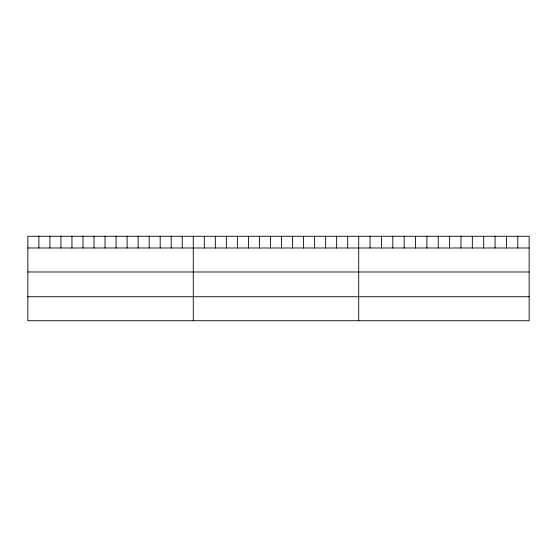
<?xml version="1.0" encoding="UTF-8"?>
<svg xmlns="http://www.w3.org/2000/svg" width="557" height="557" viewBox="0 0 557 557"><rect width="100%" height="100%" fill="white"/><g stroke="black" fill="none" stroke-linecap="round" stroke-linejoin="round"><path stroke-width="0.84" d="M529.15 247.99L529.15 320.728L27.85 320.728L27.85 236.272L529.15 236.272L529.15 247.99L27.85 247.99M27.85 271.99L529.15 271.99M27.85 296.721L529.15 296.721M517.787 236.272L517.787 247.99M506.424 236.272L506.424 247.99M495.062 236.272L495.062 247.99M483.699 236.272L483.699 247.99M472.336 236.272L472.336 247.99M460.973 236.272L460.973 247.99M449.61 236.272L449.61 247.99M438.248 236.272L438.248 247.99M426.885 236.272L426.885 247.99M415.522 236.272L415.522 247.99M404.159 236.272L404.159 247.99M392.796 236.272L392.796 247.99M381.434 236.272L381.434 247.99M370.071 236.272L370.071 247.99M358.708 236.272L358.708 320.728M347.679 236.272L347.679 247.99M336.651 236.272L336.651 247.99M325.622 236.272L325.622 247.99M314.594 236.272L314.594 247.99M303.565 236.272L303.565 247.99M292.536 236.272L292.536 247.99M281.508 236.272L281.508 247.99M270.479 236.272L270.479 247.99M259.451 236.272L259.451 247.99M248.422 236.272L248.422 247.99M237.393 236.272L237.393 247.99M226.365 236.272L226.365 247.99M215.336 236.272L215.336 247.99M204.308 236.272L204.308 247.99M193.279 236.272L193.279 320.728M182.25 236.272L182.25 247.99M171.222 236.272L171.222 247.99M160.193 236.272L160.193 247.99M149.165 236.272L149.165 247.99M138.136 236.272L138.136 247.99M127.107 236.272L127.107 247.99M116.079 236.272L116.079 247.99M105.05 236.272L105.05 247.99M94.022 236.272L94.022 247.99M82.993 236.272L82.993 247.99M71.964 236.272L71.964 247.99M60.936 236.272L60.936 247.99M49.907 236.272L49.907 247.99M38.879 236.272L38.879 247.99"/></g></svg>
